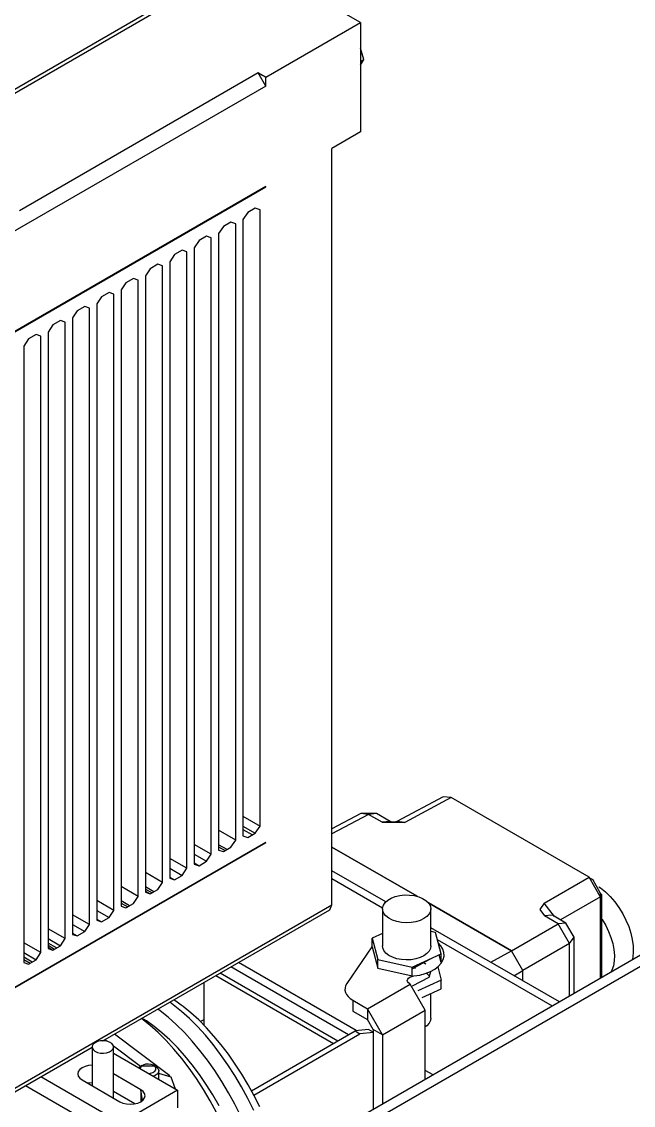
# Model space of a CAD drawing. Extents: x 0 to 258, y 0 to 184.
# Drawn here: x 80.94 to 92.36, y 89.93 to 110.17 of the extents above; entities that cross this region are included whole.
import ezdxf

# ---------------------------------------------------------------- set-up
doc = ezdxf.new("R2010")
doc.units = 0

msp = doc.modelspace()

# ---------------------------------------------------------------- linework, layer by layer
for p, q in [((87.260394, 110.149705), (85.033134, 111.435578)), ((83.30673, 110.34338), (69.588895, 102.424146)), ((78.952223, 107.762108), (83.406742, 110.33359)), ((85.492715, 109.129208), (87.260394, 110.149705)), ((87.260394, 110.149705), (87.260394, 108.108447)), ((87.322042, 109.460731), (87.260394, 109.671868)), ((87.260394, 109.425012), (87.322042, 109.460731)), ((87.260394, 109.359131), (87.322042, 109.460731)), ((85.351163, 109.210964), (80.896643, 106.639218)), ((85.492715, 109.129208), (85.351163, 109.210964)), ((85.492702, 108.965966), (85.351279, 109.210914)), ((85.360159, 109.205408), (85.492715, 109.128944)), ((85.492715, 108.96596), (85.492715, 109.129208)), ((85.492715, 108.96596), (71.77488, 101.046727)), ((87.260394, 108.108447), (86.730169, 107.802324)), ((86.730169, 93.676238), (86.730169, 107.802324)), ((85.492715, 107.08795), (71.77488, 99.168717)), ((71.77488, 99.166864), (85.492715, 107.085834)), ((85.492715, 107.085834), (85.490863, 107.086892)), ((85.492715, 107.085834), (85.492715, 107.08795)), ((85.298246, 106.687901), (85.156694, 106.606145)), ((85.386617, 106.657209), (85.298246, 106.687901)), ((85.386617, 95.148113), (85.386617, 106.657209)), ((85.156694, 106.606145), (85.068324, 106.473589)), ((85.068324, 106.473589), (85.068324, 94.964493)), ((84.702141, 106.343678), (84.61377, 106.211122)), ((84.843428, 106.425435), (84.702141, 106.343678)), ((84.931799, 106.394743), (84.843428, 106.425435)), ((84.931799, 94.885647), (84.931799, 106.394743)), ((84.247323, 106.081212), (84.158952, 105.948391)), ((84.388874, 106.162704), (84.247323, 106.081212)), ((84.477245, 106.132277), (84.388874, 106.162704)), ((84.477245, 94.622916), (84.477245, 106.132277)), ((84.61377, 106.211122), (84.61377, 94.701762)), ((83.934056, 105.900237), (83.792504, 105.818746)), ((84.022427, 105.869546), (83.934056, 105.900237)), ((84.022427, 94.36045), (84.022427, 105.869546)), ((84.158952, 105.948391), (84.158952, 94.439295)), ((83.479238, 105.637771), (83.337951, 105.556015)), ((83.567609, 105.607079), (83.479238, 105.637771)), ((83.792504, 105.818746), (83.704134, 105.685925)), ((83.704134, 105.685925), (83.704134, 94.176829)), ((83.337951, 105.556015), (83.24958, 105.423459)), ((83.24958, 105.423459), (83.24958, 93.914363)), ((83.567609, 94.097983), (83.567609, 105.607079)), ((82.883133, 105.293548), (82.794762, 105.160992)), ((83.02442, 105.375305), (82.883133, 105.293548)), ((83.113055, 105.344613), (83.02442, 105.375305)), ((83.113055, 93.835517), (83.113055, 105.344613)), ((82.428314, 105.031082), (82.339944, 104.898526)), ((82.569866, 105.112838), (82.428314, 105.031082)), ((82.658237, 105.082147), (82.569866, 105.112838)), ((82.658237, 93.573051), (82.658237, 105.082147)), ((82.794762, 105.160992), (82.794762, 93.651896)), ((82.115048, 104.850107), (81.973761, 104.768616)), ((82.203419, 104.81968), (82.115048, 104.850107)), ((82.203419, 93.310584), (82.203419, 104.81968)), ((82.339944, 104.898526), (82.339944, 93.389166)), ((81.973761, 104.768616), (81.885126, 104.635795)), ((81.885126, 104.635795), (81.885126, 93.126699)), ((81.518943, 104.506149), (81.430572, 104.373329)), ((81.66023, 104.587641), (81.518943, 104.506149)), ((81.748601, 104.556949), (81.66023, 104.587641)), ((81.748601, 93.047853), (81.748601, 104.556949)), ((81.064125, 104.243419), (80.975754, 104.110862)), ((81.205676, 104.325175), (81.064125, 104.243419)), ((81.294047, 104.294483), (81.205676, 104.325175)), ((81.294047, 92.785387), (81.294047, 104.294483)), ((81.430572, 104.373329), (81.430572, 92.864233)), ((80.975754, 104.110862), (80.975754, 92.601767)), ((99.832055, 96.976117), (85.779258, 88.863738)), ((85.826883, 88.688055), (99.998213, 96.869226)), ((88.805559, 95.6958), (87.94196, 95.231457)), ((88.952402, 95.679131), (88.087745, 95.214259)), ((88.95232, 95.67915), (88.805511, 95.695766)), ((91.528911, 94.191646), (88.952402, 95.679131)), ((85.068324, 95.331734), (85.386617, 95.148113)), ((87.266744, 95.384915), (86.730169, 95.096255)), ((87.412529, 95.367717), (86.730169, 95.000741)), ((87.558791, 95.380388), (87.266736, 95.384807)), ((87.412505, 95.367635), (87.266736, 95.384807)), ((87.558791, 95.380388), (87.412505, 95.367635)), ((87.667058, 95.220609), (87.412529, 95.367717)), ((87.813372, 95.233309), (87.558843, 95.380417)), ((85.068324, 95.148113), (85.298246, 95.015293)), ((85.298246, 95.015293), (85.386617, 95.148113)), ((87.813449, 95.233375), (87.667164, 95.220622)), ((87.667164, 95.220622), (88.087763, 95.214299)), ((87.822291, 95.229721), (87.814169, 95.23287)), ((87.814169, 95.23287), (87.814433, 95.232656)), ((87.836499, 95.225911), (87.822291, 95.229721)), ((87.858275, 95.222525), (87.836499, 95.225911)), ((87.882405, 95.221466), (87.858275, 95.222525)), ((87.904921, 95.222789), (87.882405, 95.221466)), ((87.923309, 95.225726), (87.904921, 95.222789)), ((87.936247, 95.229219), (87.923309, 95.225726)), ((87.941856, 95.231335), (87.936247, 95.229219)), ((87.941327, 95.231071), (87.941856, 95.231335)), ((88.087763, 95.214301), (87.941994, 95.231473)), ((84.931799, 94.885647), (84.61377, 95.069268)), ((85.068324, 95.08673), (85.245065, 94.984866)), ((85.068324, 94.964493), (85.156694, 94.933801)), ((85.156694, 94.933801), (85.298246, 95.015293)), ((85.492715, 94.841991), (71.77488, 86.922757)), ((71.77488, 86.92064), (85.492715, 94.839874)), ((84.477245, 94.622916), (84.158952, 94.806801)), ((84.770403, 94.710758), (84.61377, 94.80098)), ((84.61377, 94.760235), (84.734949, 94.69012)), ((84.61377, 94.701762), (84.702141, 94.671335)), ((84.702141, 94.671335), (84.843428, 94.752826)), ((84.843428, 94.752826), (84.931799, 94.885647)), ((85.492715, 94.839874), (85.490863, 94.840932)), ((85.492715, 94.839874), (85.492715, 94.841991)), ((86.730169, 94.754678), (88.317932, 93.838163)), ((88.317932, 93.838163), (86.730169, 94.754678)), ((84.022427, 94.36045), (83.704134, 94.544335)), ((84.158952, 94.622916), (84.388874, 94.49036)), ((84.388874, 94.49036), (84.477245, 94.622916)), ((83.704134, 94.36045), (83.934056, 94.227894)), ((83.934056, 94.227894), (84.022427, 94.36045)), ((84.158952, 94.459668), (84.247323, 94.408604)), ((84.158952, 94.439295), (84.247323, 94.408604)), ((84.247323, 94.408604), (84.388874, 94.49036)), ((87.736114, 93.73524), (86.730169, 94.316)), ((83.567609, 94.097983), (83.24958, 94.281604)), ((83.479238, 93.965427), (83.567609, 94.097983)), ((83.704134, 94.197202), (83.792504, 94.146137)), ((83.704134, 94.176829), (83.792504, 94.146137)), ((83.792504, 94.146137), (83.934056, 94.227894)), ((87.674731, 93.618559), (86.730169, 94.163865)), ((90.694152, 93.709576), (91.528911, 94.191646)), ((91.741133, 93.824278), (91.529036, 94.191643)), ((91.553253, 94.1763), (91.598497, 94.150106)), ((91.739911, 93.9052), (91.59851, 94.150112)), ((83.113055, 93.835517), (82.794762, 94.019138)), ((83.406213, 93.923094), (83.24958, 94.013581)), ((83.24958, 93.972571), (83.370759, 93.902721)), ((83.24958, 93.934736), (83.337951, 93.883671)), ((83.24958, 93.914363), (83.337951, 93.883671)), ((83.337951, 93.883671), (83.479238, 93.965427)), ((91.713889, 94.014619), (91.743647, 93.993558)), ((91.739784, 93.905102), (91.739784, 93.852715)), ((91.768067, 93.86519), (91.73981, 93.9052)), ((91.743647, 93.993558), (91.836211, 93.918395)), ((91.836211, 93.918395), (91.925445, 93.831101)), ((82.658237, 93.573051), (82.339944, 93.756671)), ((82.951395, 93.660628), (82.794762, 93.75085)), ((82.794762, 93.710105), (82.915941, 93.640255)), ((82.883133, 93.621205), (83.02442, 93.702696)), ((83.02442, 93.702696), (83.113055, 93.835517)), ((87.690339, 93.673058), (87.723435, 93.722024)), ((87.723435, 93.722024), (87.772931, 93.766143)), ((87.772931, 93.766143), (87.836796, 93.803608)), ((87.836796, 93.803608), (87.912416, 93.832884)), ((87.912416, 93.832884), (87.996699, 93.852781)), ((87.996699, 93.852781), (88.086189, 93.862465)), ((88.086189, 93.862465), (88.177229, 93.861671)), ((88.177229, 93.861671), (88.266084, 93.850188)), ((88.266084, 93.850188), (88.349124, 93.828625)), ((88.349124, 93.828625), (88.422942, 93.797854)), ((88.422942, 93.797854), (88.484521, 93.759135)), ((88.484521, 93.759135), (88.531337, 93.714052)), ((88.530128, 93.715661), (90.080319, 92.820577)), ((90.080319, 92.820577), (88.530128, 93.715661)), ((88.531337, 93.714052), (88.561475, 93.664454)), ((90.694141, 93.709673), (90.609943, 93.590811)), ((90.887271, 93.458896), (90.694141, 93.709673)), ((91.741107, 93.824405), (90.997629, 93.395251)), ((91.741107, 92.305169), (91.741107, 93.824405)), ((91.741133, 93.824278), (91.768067, 93.86519)), ((91.769153, 92.321573), (91.769153, 93.864357)), ((91.925445, 93.831101), (92.009751, 93.733237)), ((92.009751, 93.733237), (92.087626, 93.626549)), ((71.77488, 85.04263), (86.730169, 93.676238)), ((82.203419, 93.310584), (81.885126, 93.494205)), ((82.339944, 93.573051), (82.569866, 93.44023)), ((82.452127, 91.138887), (86.68863, 93.584692)), ((82.569866, 93.44023), (82.658237, 93.573051)), ((82.794762, 93.651896), (82.883133, 93.621205)), ((86.688707, 93.584573), (86.730135, 93.676143)), ((87.673937, 93.603742), (87.673937, 92.909477)), ((87.674993, 93.621247), (87.690339, 93.673058)), ((87.678035, 93.568714), (87.674993, 93.621247)), ((87.699334, 93.517607), (87.678035, 93.568714)), ((87.738011, 93.470022), (87.699334, 93.517607)), ((88.543182, 93.509204), (88.501674, 93.462421)), ((88.567508, 93.559925), (88.543166, 93.509276)), ((88.561475, 93.664454), (88.573699, 93.612365)), ((88.573699, 93.612365), (88.567508, 93.559925)), ((88.574048, 92.909477), (88.574048, 93.603742)), ((90.609943, 93.590811), (90.697819, 93.471067)), ((90.844096, 93.48382), (90.697811, 93.471067)), ((91.098699, 93.336778), (90.844171, 93.483886)), ((92.087626, 93.626549), (92.157682, 93.512937)), ((92.157682, 93.512937), (92.218669, 93.394436)), ((81.885126, 93.31032), (82.115048, 93.177764)), ((82.115048, 93.177764), (82.203419, 93.310584)), ((82.339944, 93.409803), (82.428314, 93.358738)), ((82.339944, 93.389166), (82.428314, 93.358738)), ((82.428314, 93.358738), (82.569866, 93.44023)), ((87.792489, 93.427906), (87.738011, 93.470022)), ((87.860537, 93.392983), (87.792489, 93.427906)), ((87.939369, 93.366684), (87.860537, 93.392983)), ((88.025758, 93.350095), (87.939369, 93.366684)), ((88.116172, 93.343877), (88.025758, 93.350095)), ((88.2069, 93.348295), (88.116172, 93.343877)), ((88.294236, 93.363165), (88.2069, 93.348295)), ((88.3746, 93.387877), (88.294236, 93.363165)), ((88.444702, 93.421418), (88.3746, 93.387877)), ((88.501674, 93.462421), (88.444702, 93.421418)), ((90.080319, 92.820577), (90.952385, 93.324078)), ((90.952385, 93.324078), (90.697856, 93.471186)), ((91.098755, 93.33681), (90.95247, 93.324057)), ((91.164567, 92.956689), (90.95247, 93.324057)), ((91.248766, 93.076995), (91.098755, 93.33681)), ((91.7692, 93.4136), (91.776344, 93.402646)), ((91.776344, 93.402646), (91.840212, 93.294556)), ((91.840212, 93.294556), (91.894872, 93.182209)), ((92.218669, 93.394436), (92.269495, 93.273154)), ((81.748601, 93.047853), (81.430572, 93.231739)), ((81.885126, 93.147072), (81.973761, 93.096272)), ((81.885126, 93.126699), (81.973761, 93.096272)), ((81.973761, 93.096272), (82.115048, 93.177764)), ((87.673937, 93.14522), (87.47841, 93.054997)), ((90.977256, 91.864374), (88.574048, 93.251582)), ((88.6648, 93.159507), (88.574048, 93.180145)), ((88.769311, 92.76422), (88.6648, 93.159507)), ((91.164567, 92.956689), (91.248766, 93.076995)), ((91.248718, 92.021007), (91.248718, 93.076958)), ((91.894872, 93.182209), (91.939266, 93.06779)), ((92.269495, 93.273154), (92.309257, 93.151255)), ((92.309257, 93.151255), (92.337242, 93.03092)), ((81.294047, 92.785387), (80.975754, 92.969008)), ((81.430572, 93.047853), (81.66023, 92.915297)), ((81.587205, 92.872964), (81.430572, 92.963451)), ((81.430572, 92.922706), (81.551751, 92.852591)), ((81.430572, 92.884606), (81.518943, 92.833541)), ((81.518943, 92.833541), (81.66023, 92.915297)), ((81.66023, 92.915297), (81.748601, 93.047853)), ((87.472325, 92.893866), (87.00613, 92.207802)), ((87.47841, 92.902597), (87.472325, 92.893866)), ((87.47841, 93.054997), (87.583185, 92.65971)), ((87.47841, 92.891749), (87.47841, 93.054997)), ((87.47841, 92.891749), (87.583185, 92.496198)), ((87.678035, 92.874655), (87.673961, 92.909537)), ((87.699334, 92.823548), (87.678035, 92.874655)), ((88.573966, 92.909574), (88.567537, 92.865794)), ((90.845493, 91.788174), (88.69999, 93.026687)), ((88.761024, 92.913877), (88.717545, 92.960557)), ((88.799915, 92.85152), (88.761024, 92.913877)), ((91.164581, 92.956572), (90.292515, 92.453335)), ((91.164581, 91.972324), (91.164581, 92.956572)), ((91.939266, 93.06779), (91.972524, 92.95353)), ((91.972524, 92.95353), (91.994009, 92.841651)), ((92.337242, 93.03092), (92.352958, 92.914292)), ((92.352958, 92.914292), (92.356106, 92.803453)), ((80.975754, 92.785387), (81.205676, 92.652831)), ((81.132387, 92.610498), (80.975754, 92.700985)), ((81.205676, 92.652831), (81.294047, 92.785387)), ((81.430572, 92.864233), (81.518943, 92.833541)), ((87.738011, 92.775963), (87.699334, 92.823548)), ((87.792489, 92.733846), (87.738011, 92.775963)), ((87.860537, 92.698924), (87.792489, 92.733846)), ((87.939369, 92.672624), (87.860537, 92.698924)), ((88.025758, 92.656035), (87.939369, 92.672624)), ((88.228503, 92.51419), (88.769311, 92.76422)), ((88.22858, 92.486191), (88.567685, 92.670952)), ((88.3746, 92.693818), (88.294236, 92.669106)), ((88.444702, 92.727361), (88.3746, 92.693818)), ((88.501674, 92.768361), (88.444702, 92.727361)), ((88.543182, 92.815145), (88.501674, 92.768361)), ((88.567537, 92.865794), (88.543195, 92.815145)), ((88.769311, 92.600973), (88.730946, 92.746493)), ((88.769311, 92.600973), (88.769311, 92.76422)), ((88.820632, 92.786334), (88.799915, 92.85152)), ((88.805683, 92.654511), (88.822484, 92.720069)), ((88.822484, 92.720069), (88.820632, 92.786334)), ((89.693764, 92.605206), (90.080319, 92.820577)), ((90.292478, 92.453208), (90.080346, 92.82063)), ((90.292478, 92.453245), (90.080378, 92.820611)), ((91.994009, 92.841651), (92.003295, 92.734328)), ((92.003295, 92.734328), (92.0002, 92.633654)), ((92.346661, 92.700382), (92.336421, 92.648905)), ((92.356106, 92.803453), (92.346661, 92.700382)), ((80.975754, 92.659975), (81.096933, 92.590125)), ((80.975754, 92.601767), (81.064125, 92.571075)), ((81.064125, 92.571075), (81.205676, 92.652831)), ((87.037879, 91.250012), (84.841311, 92.518158)), ((87.179696, 91.331504), (84.982863, 92.599914)), ((87.583185, 92.65971), (88.228503, 92.51419)), ((87.583185, 92.496198), (87.583185, 92.65971)), ((87.583185, 92.496198), (88.228503, 92.350942)), ((88.116172, 92.649817), (88.025758, 92.656035)), ((88.2069, 92.654236), (88.116172, 92.649817)), ((88.294236, 92.669106), (88.2069, 92.654236)), ((88.228503, 92.350942), (88.228503, 92.51419)), ((88.22858, 92.509004), (88.266098, 92.502812)), ((88.266098, 92.502812), (88.291603, 92.497415)), ((88.432761, 92.608646), (88.481974, 92.57716)), ((88.566833, 92.43332), (88.649484, 92.479315)), ((88.649484, 92.479315), (88.718, 92.532493)), ((88.704223, 92.520275), (88.769311, 92.274213)), ((88.718, 92.532493), (88.770536, 92.591419)), ((88.770536, 92.591419), (88.805683, 92.654511)), ((91.984775, 92.541584), (91.957337, 92.459916)), ((92.0002, 92.633654), (91.984775, 92.541584)), ((84.560589, 92.355969), (86.757157, 91.088087)), ((86.83759, 91.134389), (84.641287, 92.402536)), ((88.136566, 92.266873), (88.143048, 92.289918)), ((88.140984, 92.243669), (88.136566, 92.266873)), ((88.143048, 92.289918), (88.159981, 92.311138)), ((88.159981, 92.311138), (88.186096, 92.328971)), ((88.186096, 92.328971), (88.21952, 92.342121)), ((88.21952, 92.342121), (88.257816, 92.349635)), ((88.234596, 92.167845), (88.543182, 92.325222)), ((88.25784, 92.349624), (88.368343, 92.367589)), ((88.769311, 92.274213), (88.331426, 92.071807)), ((88.368343, 92.367589), (88.472271, 92.395741)), ((88.472271, 92.395741), (88.566833, 92.43332)), ((88.494777, 92.403522), (88.53135, 92.36669)), ((88.53135, 92.36669), (88.551167, 92.337996)), ((88.543182, 92.325222), (88.573043, 92.436283)), ((88.769311, 92.110965), (88.769311, 92.274213)), ((90.12768, 92.354646), (90.292515, 92.453335)), ((90.292515, 92.259661), (90.292515, 92.453335)), ((90.292515, 92.259661), (90.292515, 92.453335)), ((91.957337, 92.459916), (91.935986, 92.417728)), ((84.335164, 92.225794), (84.335164, 91.533116)), ((86.973327, 92.126631), (86.972533, 92.084843)), ((86.972533, 92.084843), (86.982164, 92.043422)), ((86.984598, 92.167911), (86.973327, 92.126631)), ((87.006082, 92.207818), (86.984598, 92.167911)), ((87.393214, 91.739226), (88.188816, 92.198542)), ((88.155986, 92.221973), (88.140984, 92.243669)), ((88.18046, 92.2034), (88.155986, 92.221973)), ((88.188816, 92.198542), (88.180349, 92.203305)), ((88.471679, 91.708667), (88.188837, 92.198563)), ((88.41133, 91.945336), (88.769311, 92.110965)), ((83.837587, 91.863395), (83.776545, 91.903447)), ((83.916615, 91.805885), (83.837587, 91.863395)), ((86.982164, 92.043422), (87.002034, 92.00324)), ((87.002034, 92.00324), (87.03176, 91.965135)), ((87.03176, 91.965135), (87.070704, 91.929906)), ((87.070704, 91.929906), (87.118051, 91.898296)), ((87.118048, 91.89824), (87.393214, 91.739226)), ((87.118048, 91.89824), (87.118048, 91.694247)), ((88.574048, 91.56222), (88.574048, 92.020742)), ((83.520249, 91.701391), (83.479238, 91.731818)), ((83.672352, 91.579622), (83.520352, 91.701258)), ((83.766311, 91.810134), (83.699636, 91.859082)), ((83.918374, 91.688611), (83.766377, 91.810248)), ((83.954384, 91.777024), (83.916615, 91.805885)), ((84.0696, 91.553034), (83.918374, 91.688611)), ((84.095174, 91.661544), (83.954384, 91.777024)), ((84.241618, 91.527988), (84.095174, 91.661544)), ((87.118048, 91.694247), (87.393214, 91.535232)), ((87.393214, 91.739226), (87.393214, 91.535232)), ((87.676186, 91.249438), (87.393341, 91.739334)), ((87.676054, 91.249483), (88.471655, 91.708534)), ((88.471655, 90.417898), (88.471655, 91.708534)), ((83.179466, 91.550314), (83.173116, 91.555076)), ((83.331381, 91.428592), (83.179381, 91.550229)), ((83.263791, 91.509359), (83.182125, 91.560267)), ((83.409367, 91.407143), (83.263791, 91.509359)), ((83.823574, 91.444041), (83.672352, 91.579622)), ((84.219279, 91.4042), (84.0696, 91.553034)), ((84.385398, 91.383105), (84.241618, 91.527988)), ((84.335164, 91.533116), (84.272458, 91.496868)), ((84.335164, 91.533116), (84.337281, 91.42887)), ((87.499407, 91.351487), (87.393341, 91.535201)), ((88.543182, 91.467854), (88.501674, 91.421073)), ((88.567537, 91.518503), (88.543195, 91.467854)), ((88.573966, 91.562283), (88.567537, 91.518503)), ((83.702017, 90.484573), (82.667233, 91.262977)), ((83.482606, 91.293012), (83.331381, 91.428592)), ((83.554935, 91.290316), (83.409359, 91.407143)), ((83.632286, 91.144181), (83.482606, 91.293012)), ((83.699699, 91.159527), (83.554935, 91.290316)), ((83.973257, 91.295208), (83.823574, 91.444041)), ((84.120627, 91.133884), (83.973257, 91.295208)), ((84.366652, 91.242874), (84.219279, 91.4042)), ((84.526026, 91.227581), (84.385398, 91.383105)), ((85.22628, 90.204115), (87.163556, 91.322772)), ((85.268613, 90.126593), (87.251927, 91.271708)), ((87.163556, 91.322772), (87.251927, 91.271708)), ((87.413635, 91.34745), (87.163657, 91.322711)), ((87.502024, 91.296425), (87.252044, 91.27166)), ((87.499312, 91.297901), (87.413587, 91.347378)), ((87.676054, 91.249483), (87.499312, 91.351612)), ((87.499312, 91.351612), (87.499312, 89.856453)), ((88.501674, 91.421073), (88.471679, 91.397393)), ((82.271795, 91.074527), (82.253698, 91.041738)), ((82.305881, 91.102891), (82.271837, 91.074638)), ((82.352837, 91.12411), (82.305881, 91.102891)), ((82.408537, 91.136387), (82.352837, 91.12411)), ((82.468026, 91.138503), (82.408537, 91.136387)), ((82.52602, 91.13054), (82.468026, 91.138503)), ((82.524887, 91.130685), (82.487316, 91.15926)), ((82.577367, 91.113051), (82.52602, 91.13054)), ((82.617505, 91.087598), (82.577367, 91.113051)), ((82.642878, 91.056454), (82.617505, 91.087598)), ((82.651212, 91.022375), (82.642878, 91.056454)), ((83.779656, 90.982855), (83.632286, 91.144181)), ((83.842839, 91.015509), (83.699699, 91.159527)), ((84.264941, 90.960884), (84.120627, 91.133884)), ((84.510966, 91.069876), (84.366652, 91.242874)), ((84.651484, 90.886089), (84.510966, 91.069876)), ((84.66302, 91.062129), (84.526026, 91.227581)), ((84.795883, 90.887488), (84.66302, 91.062129)), ((87.676054, 91.249483), (87.676054, 89.958582)), ((75.239859, 86.975144), (82.251044, 91.022735)), ((82.251044, 91.023529), (82.251044, 90.302011)), ((82.253698, 91.041738), (82.253168, 91.007323)), ((82.253168, 91.007323), (82.270208, 90.974343)), ((82.270208, 90.974343), (82.303325, 90.945726)), ((82.303325, 90.945726), (82.349585, 90.92403)), ((82.349585, 90.92403), (82.404872, 90.911145)), ((82.404872, 90.911145), (82.464279, 90.908261)), ((82.464279, 90.908261), (82.522525, 90.91559)), ((82.522525, 90.91559), (82.57443, 90.932523)), ((82.57443, 90.932523), (82.615388, 90.957526)), ((82.615388, 90.957526), (82.641767, 90.988392)), ((82.641767, 90.988392), (82.651212, 91.022375)), ((83.153007, 90.658404), (82.64977, 91.036758)), ((82.651093, 90.084524), (82.651093, 91.023529)), ((82.651093, 90.907906), (83.848596, 90.216551)), ((83.92397, 90.809857), (83.779656, 90.982855)), ((83.983552, 90.859072), (83.842839, 91.015509)), ((84.121056, 90.691086), (83.983552, 90.859072)), ((84.405461, 90.777096), (84.264941, 90.960884)), ((84.787493, 90.692446), (84.651484, 90.886089)), ((84.924121, 90.704434), (84.795883, 90.887488)), ((82.120192, 90.660233), (82.063238, 90.635018)), ((82.186517, 90.676081), (82.120192, 90.660233)), ((82.251166, 90.681452), (82.186517, 90.676081)), ((83.122633, 90.63573), (83.140863, 90.650705)), ((83.140863, 90.650705), (83.153431, 90.658669)), ((83.168448, 90.664405), (83.148525, 90.636619)), ((83.188726, 90.679042), (83.153536, 90.658669)), ((83.203641, 90.686577), (83.168448, 90.664405)), ((83.416069, 90.668869), (83.173647, 90.668869)), ((83.24985, 90.700468), (83.203641, 90.686577)), ((83.301499, 90.704384), (83.24985, 90.700468)), ((83.352357, 90.697875), (83.301499, 90.704384)), ((83.396294, 90.681709), (83.352357, 90.697875)), ((83.428007, 90.657843), (83.396294, 90.681709)), ((83.436376, 90.658669), (83.400922, 90.679042)), ((83.44367, 90.629163), (83.428007, 90.657843)), ((83.436376, 90.658669), (83.453574, 90.647292)), ((83.453529, 90.647318), (83.482366, 90.617196)), ((84.06449, 90.626067), (83.92397, 90.809857)), ((84.25458, 90.512492), (84.121056, 90.691086)), ((84.54147, 90.583453), (84.405461, 90.777096)), ((84.9183, 90.489936), (84.787493, 90.692446)), ((85.047242, 90.513765), (84.924121, 90.704434)), ((82.788147, 89.604306), (81.290872, 90.468434)), ((81.992062, 90.56385), (81.982696, 90.522761)), ((81.982696, 90.522761), (81.992062, 90.481674)), ((82.019534, 90.602138), (81.992062, 90.56385)), ((81.992062, 90.481674), (82.019534, 90.443386)), ((82.063238, 90.635018), (82.019534, 90.602138)), ((83.159357, 90.226869), (82.651093, 90.520027)), ((83.148525, 90.636619), (83.145218, 90.622781)), ((83.303346, 90.531405), (83.339964, 90.535267)), ((83.339964, 90.535267), (83.386171, 90.549158)), ((83.386171, 90.549161), (83.421366, 90.571333)), ((83.428137, 90.490942), (83.396545, 90.477607)), ((83.421366, 90.571333), (83.441289, 90.599117)), ((83.466173, 90.517445), (83.428137, 90.490942)), ((83.441289, 90.599117), (83.44367, 90.629163)), ((83.48898, 90.54924), (83.466173, 90.517445)), ((83.482366, 90.617196), (83.494536, 90.583506)), ((83.494536, 90.583506), (83.48898, 90.54924)), ((83.494849, 90.420809), (83.494849, 90.576913)), ((83.724277, 90.462546), (83.494859, 90.530441)), ((83.807615, 90.238276), (83.724277, 90.462546)), ((84.200497, 90.432424), (84.06449, 90.626067)), ((84.383376, 90.324289), (84.25458, 90.512492)), ((84.672275, 90.380944), (84.54147, 90.583453)), ((85.043233, 90.27959), (84.9183, 90.489936)), ((85.164759, 90.316312), (85.047242, 90.513765)), ((88.617175, 90.501771), (88.471655, 90.585644)), ((81.008033, 90.305186), (82.788147, 89.277546)), ((82.019534, 90.443386), (82.063238, 90.410506)), ((82.06319, 90.41049), (82.77042, 90.002239)), ((82.186517, 90.349464), (82.172944, 90.347083)), ((82.251166, 90.354835), (82.186517, 90.349464)), ((84.331304, 90.229915), (84.200497, 90.432424)), ((84.506725, 90.127529), (84.383376, 90.324289)), ((84.797211, 90.170601), (84.672275, 90.380944)), ((85.161663, 90.062484), (85.043233, 90.27959)), ((85.276199, 90.112932), (85.164759, 90.316312)), ((88.475624, 90.420015), (88.471655, 90.422396)), ((82.649958, 90.071779), (82.651281, 90.083368)), ((83.049555, 89.963609), (82.651093, 90.193532)), ((82.651281, 90.083368), (82.651289, 90.084426)), ((83.848596, 90.216551), (82.788147, 89.604306)), ((83.202953, 90.193916), (83.159251, 90.226795)), ((83.159357, 90.226869), (83.159357, 90.002239)), ((83.194618, 90.027355), (83.159577, 90.226608)), ((83.230427, 90.155628), (83.202953, 90.193916)), ((83.202953, 90.035163), (83.230427, 90.073451)), ((83.239793, 90.114541), (83.230427, 90.155628)), ((83.230427, 90.073451), (83.239793, 90.114541)), ((83.848596, 90.216551), (83.848596, 89.890055)), ((84.456237, 90.019571), (84.331304, 90.229915)), ((84.623938, 89.923313), (84.506725, 90.127529)), ((84.915638, 89.953492), (84.797211, 90.170601)), ((85.272981, 89.839718), (85.161663, 90.062484)), ((85.3811, 89.904502), (85.276199, 90.112932)), ((82.770344, 90.002284), (82.827298, 89.977069)), ((82.827298, 89.977069), (82.893623, 89.961194)), ((82.893623, 89.961194), (82.964796, 89.955796)), ((82.964796, 89.955796), (83.035972, 89.961194)), ((83.035972, 89.961194), (83.102297, 89.977069)), ((83.102297, 89.977069), (83.159251, 90.002284)), ((83.159251, 90.002284), (83.202953, 90.035163)), ((84.574667, 89.802462), (84.456237, 90.019571)), ((85.026956, 89.730726), (84.915638, 89.953492))]:
    msp.add_line(p, q)

doc.saveas('drawing.dxf')
